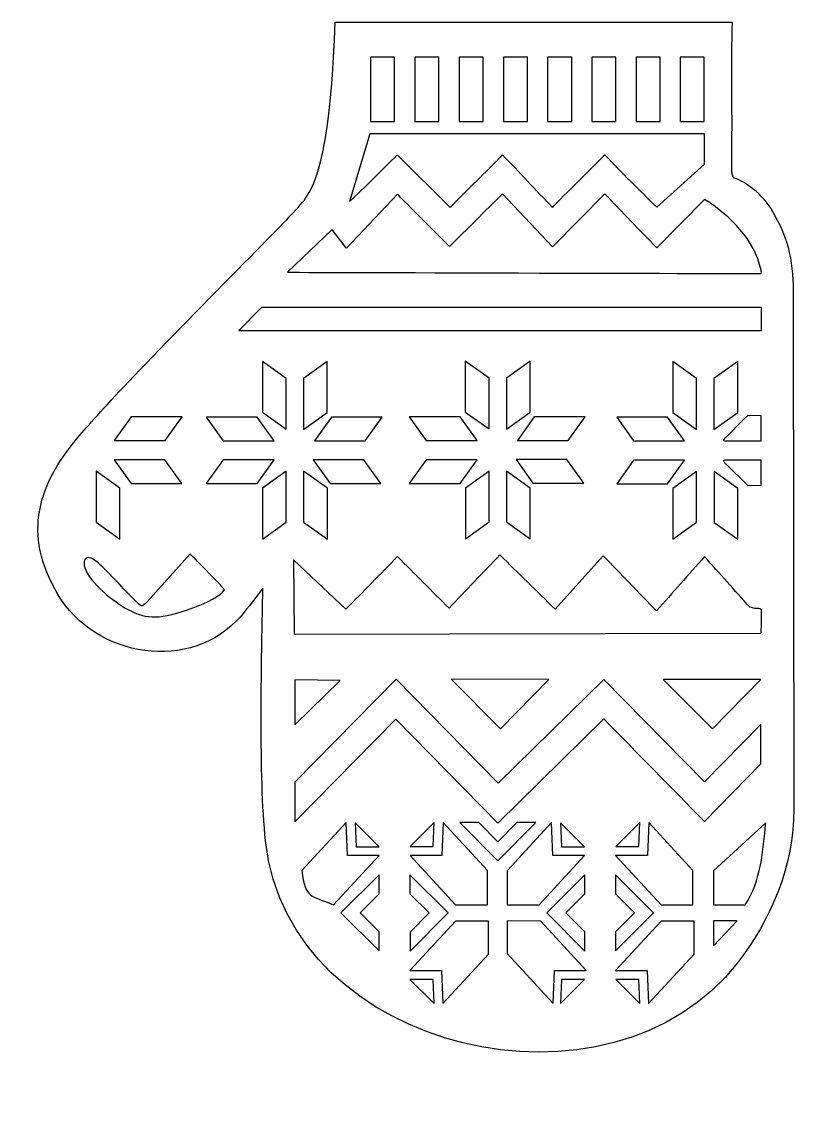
# Model space of a CAD drawing. Header units: centimetres. Extents: x 1 to 127, y -92 to 6.
# Drawn here: x 86.25 to 93.75, y -20.34 to -9.63 of the extents above; entities that cross this region are included whole.
import ezdxf

# ---------------------------------------------------------------- set-up
doc = ezdxf.new("R2010")
doc.units = ezdxf.units.CM
doc.header["$MEASUREMENT"] = 0
doc.layers.add('layer 1', color=7, linetype='Continuous')

msp = doc.modelspace()

# ---------------------------------------------------------------- linework, layer by layer
at = {"layer": 'layer 1', "color": 250}
for points, knots in [([(89.00356, -11.33672), (88.9258, -11.44042), (88.77024, -11.59597), (88.46344, -11.90708), (88.46344, -11.90708), (88.15665, -12.21818), (87.69863, -12.68485), (87.39614, -13.0003), (87.39614, -13.0003), (87.09369, -13.31573), (86.94677, -13.47992), (86.8301, -13.61387), (86.8301, -13.61387), (86.39629, -14.11195), (86.24975, -14.59146), (86.59782, -15.18296), (86.59782, -15.18296), (86.95805, -15.79513), (87.89488, -15.9516), (88.37623, -15.39225), (88.37623, -15.39225), (88.45038, -15.30607), (88.51819, -15.21171), (88.58873, -15.1219), (88.58873, -15.1219), (88.58873, -15.1219), (88.58443, -15.33363), (88.58443, -15.33363), (88.58443, -15.33363), (88.58011, -15.54537), (88.57145, -15.96882), (88.57145, -16.39659), (88.57145, -16.39659), (88.57145, -16.82439), (88.58011, -17.25647), (88.61467, -17.57623), (88.61467, -17.57623), (88.8379, -19.64105), (91.97388, -20.34281), (93.19684, -18.76056), (93.19684, -18.76056), (93.52057, -18.34172), (93.74528, -17.82455), (93.74464, -17.26348), (93.74464, -17.26348), (93.74464, -17.26348), (93.73895, -12.35453), (93.73895, -12.35453), (93.73895, -12.35453), (93.73858, -12.02936), (93.72622, -11.79154), (93.55356, -11.49228), (93.55356, -11.49228), (93.46805, -11.34404), (93.34113, -11.20357), (93.17764, -11.14228), (93.17764, -11.14228), (93.14307, -11.12931), (93.13445, -11.12931), (93.13875, -10.87869), (93.13875, -10.87869), (93.14595, -10.46139), (93.13084, -10.04281), (93.14523, -9.6256), (93.14523, -9.6256), (93.14523, -9.6256), (93.17764, -9.6256), (92.33504, -9.6256), (92.33504, -9.6256), (92.33504, -9.6256), (89.28874, -9.6256), (89.28874, -9.6256), (89.28874, -9.6256), (89.27752, -10.02963), (89.23612, -11.02665), (89.00356, -11.33672)], [0, 0, 0, 0, 0.05, 0.05, 0.05, 0.05, 0.1, 0.1, 0.1, 0.1, 0.15, 0.15, 0.15, 0.15, 0.2, 0.2, 0.2, 0.2, 0.25, 0.25, 0.25, 0.25, 0.3, 0.3, 0.3, 0.3, 0.35, 0.35, 0.35, 0.35, 0.4, 0.4, 0.4, 0.4, 0.45, 0.45, 0.45, 0.45, 0.5, 0.5, 0.5, 0.5, 0.55, 0.55, 0.55, 0.55, 0.6, 0.6, 0.6, 0.6, 0.65, 0.65, 0.65, 0.65, 0.7, 0.7, 0.7, 0.7, 0.75, 0.75, 0.75, 0.75, 0.8, 0.8, 0.8, 0.8, 0.85, 0.85, 0.85, 0.85, 0.9, 0.9, 0.9, 0.9, 1, 1, 1, 1]), ([(89.86577, -10.58953), (89.86577, -10.58953), (89.63244, -10.58953), (89.63244, -10.58953), (89.63244, -10.58953), (89.63244, -10.58953), (89.63244, -9.9673), (89.63244, -9.9673), (89.63244, -9.9673), (89.63244, -9.9673), (89.86577, -9.9673), (89.86577, -9.9673), (89.86577, -9.9673), (89.86577, -9.9673), (89.86577, -10.58953), (89.86577, -10.58953)], [0, 0, 0, 0, 0.2, 0.2, 0.2, 0.2, 0.4, 0.4, 0.4, 0.4, 0.6, 0.6, 0.6, 0.6, 1, 1, 1, 1]), ([(90.29614, -10.58953), (90.29614, -10.58953), (90.0628, -10.58953), (90.0628, -10.58953), (90.0628, -10.58953), (90.0628, -10.58953), (90.0628, -9.9673), (90.0628, -9.9673), (90.0628, -9.9673), (90.0628, -9.9673), (90.29614, -9.9673), (90.29614, -9.9673), (90.29614, -9.9673), (90.29614, -9.9673), (90.29614, -10.58953), (90.29614, -10.58953)], [0, 0, 0, 0, 0.2, 0.2, 0.2, 0.2, 0.4, 0.4, 0.4, 0.4, 0.6, 0.6, 0.6, 0.6, 1, 1, 1, 1]), ([(90.72639, -10.58953), (90.72639, -10.58953), (90.49305, -10.58953), (90.49305, -10.58953), (90.49305, -10.58953), (90.49305, -10.58953), (90.49305, -9.9673), (90.49305, -9.9673), (90.49305, -9.9673), (90.49305, -9.9673), (90.72639, -9.9673), (90.72639, -9.9673), (90.72639, -9.9673), (90.72639, -9.9673), (90.72639, -10.58953), (90.72639, -10.58953)], [0, 0, 0, 0, 0.2, 0.2, 0.2, 0.2, 0.4, 0.4, 0.4, 0.4, 0.6, 0.6, 0.6, 0.6, 1, 1, 1, 1]), ([(91.15706, -10.58953), (91.15706, -10.58953), (90.92372, -10.58953), (90.92372, -10.58953), (90.92372, -10.58953), (90.92372, -10.58953), (90.92372, -9.9673), (90.92372, -9.9673), (90.92372, -9.9673), (90.92372, -9.9673), (91.15706, -9.9673), (91.15706, -9.9673), (91.15706, -9.9673), (91.15706, -9.9673), (91.15706, -10.58953), (91.15706, -10.58953)], [0, 0, 0, 0, 0.2, 0.2, 0.2, 0.2, 0.4, 0.4, 0.4, 0.4, 0.6, 0.6, 0.6, 0.6, 1, 1, 1, 1]), ([(91.58698, -10.58953), (91.58698, -10.58953), (91.35364, -10.58953), (91.35364, -10.58953), (91.35364, -10.58953), (91.35364, -10.58953), (91.35364, -9.9673), (91.35364, -9.9673), (91.35364, -9.9673), (91.35364, -9.9673), (91.58698, -9.9673), (91.58698, -9.9673), (91.58698, -9.9673), (91.58698, -9.9673), (91.58698, -10.58953), (91.58698, -10.58953)], [0, 0, 0, 0, 0.2, 0.2, 0.2, 0.2, 0.4, 0.4, 0.4, 0.4, 0.6, 0.6, 0.6, 0.6, 1, 1, 1, 1]), ([(92.0167, -10.58953), (92.0167, -10.58953), (91.78337, -10.58953), (91.78337, -10.58953), (91.78337, -10.58953), (91.78337, -10.58953), (91.78337, -9.9673), (91.78337, -9.9673), (91.78337, -9.9673), (91.78337, -9.9673), (92.0167, -9.9673), (92.0167, -9.9673), (92.0167, -9.9673), (92.0167, -9.9673), (92.0167, -10.58953), (92.0167, -10.58953)], [0, 0, 0, 0, 0.2, 0.2, 0.2, 0.2, 0.4, 0.4, 0.4, 0.4, 0.6, 0.6, 0.6, 0.6, 1, 1, 1, 1]), ([(92.44643, -10.58953), (92.44643, -10.58953), (92.21309, -10.58953), (92.21309, -10.58953), (92.21309, -10.58953), (92.21309, -10.58953), (92.21309, -9.9673), (92.21309, -9.9673), (92.21309, -9.9673), (92.21309, -9.9673), (92.44643, -9.9673), (92.44643, -9.9673), (92.44643, -9.9673), (92.44643, -9.9673), (92.44643, -10.58953), (92.44643, -10.58953)], [0, 0, 0, 0, 0.2, 0.2, 0.2, 0.2, 0.4, 0.4, 0.4, 0.4, 0.6, 0.6, 0.6, 0.6, 1, 1, 1, 1]), ([(92.87519, -10.58953), (92.87519, -10.58953), (92.64185, -10.58953), (92.64185, -10.58953), (92.64185, -10.58953), (92.64185, -10.58953), (92.64185, -9.9673), (92.64185, -9.9673), (92.64185, -9.9673), (92.64185, -9.9673), (92.87519, -9.9673), (92.87519, -9.9673), (92.87519, -9.9673), (92.87519, -9.9673), (92.87519, -10.58953), (92.87519, -10.58953)], [0, 0, 0, 0, 0.2, 0.2, 0.2, 0.2, 0.4, 0.4, 0.4, 0.4, 0.6, 0.6, 0.6, 0.6, 1, 1, 1, 1]), ([(90.4075, -11.42498), (90.4075, -11.42498), (89.89332, -10.9151), (89.89332, -10.9151), (89.89332, -10.9151), (89.74309, -11.0615), (89.58464, -11.22982), (89.42883, -11.36672), (89.42883, -11.36672), (89.42883, -11.36672), (89.62709, -10.71007), (89.62709, -10.71007), (89.62709, -10.71007), (89.62709, -10.71007), (92.87648, -10.71007), (92.87648, -10.71007), (92.87648, -10.71007), (92.87648, -10.71007), (92.87648, -11.0039), (92.87648, -11.0039), (92.87648, -11.0039), (92.87648, -11.0039), (92.41356, -11.4233), (92.41356, -11.4233), (92.41356, -11.4233), (92.24387, -11.25609), (92.07273, -11.08799), (91.90904, -10.9151), (91.90904, -10.9151), (91.8651, -10.95889), (91.39801, -11.4217), (91.40134, -11.42498), (91.40134, -11.42498), (91.23546, -11.25766), (91.07952, -11.08178), (90.91437, -10.91523), (90.91437, -10.91523), (90.75056, -11.0893), (90.57296, -11.24918), (90.4075, -11.42498)], [0, 0, 0, 0, 0.09090909, 0.09090909, 0.09090909, 0.09090909, 0.18181818, 0.18181818, 0.18181818, 0.18181818, 0.27272727, 0.27272727, 0.27272727, 0.27272727, 0.36363636, 0.36363636, 0.36363636, 0.36363636, 0.45454545, 0.45454545, 0.45454545, 0.45454545, 0.54545455, 0.54545455, 0.54545455, 0.54545455, 0.63636364, 0.63636364, 0.63636364, 0.63636364, 0.72727273, 0.72727273, 0.72727273, 0.72727273, 0.81818182, 0.81818182, 0.81818182, 0.81818182, 1, 1, 1, 1]), ([(88.82775, -12.05482), (88.82775, -12.05482), (89.26048, -11.63953), (89.26048, -11.63953), (89.26048, -11.63953), (89.30658, -11.70002), (89.35268, -11.7605), (89.39875, -11.82101), (89.39875, -11.82101), (89.39875, -11.82101), (89.89421, -11.29681), (89.89421, -11.29681), (89.89421, -11.29681), (89.93775, -11.34055), (90.39905, -11.80591), (90.40122, -11.80373), (90.40122, -11.80373), (90.57262, -11.63377), (90.74402, -11.46382), (90.91541, -11.29385), (90.91541, -11.29385), (90.91541, -11.29385), (91.39938, -11.80805), (91.39938, -11.80805), (91.39938, -11.80805), (91.39938, -11.80805), (91.90925, -11.29385), (91.90925, -11.29385), (91.90925, -11.29385), (92.07712, -11.46902), (92.2436, -11.64619), (92.4151, -11.81774), (92.4151, -11.81774), (92.4151, -11.81774), (92.87799, -11.34745), (92.87799, -11.34745), (92.87799, -11.34745), (93.12603, -11.50816), (93.36248, -11.73244), (93.42642, -12.03493), (93.42642, -12.03493), (93.42955, -12.04979), (93.43003, -12.0607), (93.42718, -12.0664), (93.42718, -12.0664), (93.42597, -12.0688), (89.22507, -12.0559), (88.82775, -12.05482)], [0, 0, 0, 0, 0.07692308, 0.07692308, 0.07692308, 0.07692308, 0.15384615, 0.15384615, 0.15384615, 0.15384615, 0.23076923, 0.23076923, 0.23076923, 0.23076923, 0.30769231, 0.30769231, 0.30769231, 0.30769231, 0.38461538, 0.38461538, 0.38461538, 0.38461538, 0.46153846, 0.46153846, 0.46153846, 0.46153846, 0.53846154, 0.53846154, 0.53846154, 0.53846154, 0.61538462, 0.61538462, 0.61538462, 0.61538462, 0.69230769, 0.69230769, 0.69230769, 0.69230769, 0.76923077, 0.76923077, 0.76923077, 0.76923077, 0.84615385, 0.84615385, 0.84615385, 0.84615385, 1, 1, 1, 1]), ([(93.42885, -12.6205), (93.42885, -12.6205), (88.35607, -12.6205), (88.35607, -12.6205), (88.35607, -12.6205), (88.35607, -12.6205), (88.57422, -12.39796), (88.57422, -12.39796), (88.57422, -12.39796), (88.57422, -12.39796), (93.42885, -12.39796), (93.42885, -12.39796), (93.42885, -12.39796), (93.42885, -12.39796), (93.42885, -12.6205), (93.42885, -12.6205)], [0, 0, 0, 0, 0.2, 0.2, 0.2, 0.2, 0.4, 0.4, 0.4, 0.4, 0.6, 0.6, 0.6, 0.6, 1, 1, 1, 1]), ([(88.81384, -13.57867), (88.81384, -13.57867), (88.58376, -13.414), (88.58376, -13.414), (88.58376, -13.414), (88.58376, -13.414), (88.58376, -12.92003), (88.58376, -12.92003), (88.58376, -12.92003), (88.58376, -12.92003), (88.81384, -13.08469), (88.81384, -13.08469), (88.81384, -13.08469), (88.81384, -13.08469), (88.81384, -13.57867), (88.81384, -13.57867)], [0, 0, 0, 0, 0.2, 0.2, 0.2, 0.2, 0.4, 0.4, 0.4, 0.4, 0.6, 0.6, 0.6, 0.6, 1, 1, 1, 1]), ([(88.98363, -13.57982), (88.98363, -13.57982), (88.98363, -13.08584), (88.98363, -13.08584), (88.98363, -13.08584), (88.98363, -13.08584), (89.21373, -12.92118), (89.21373, -12.92118), (89.21373, -12.92118), (89.21373, -12.92118), (89.21373, -13.41515), (89.21373, -13.41515), (89.21373, -13.41515), (89.21373, -13.41515), (88.98363, -13.57982), (88.98363, -13.57982)], [0, 0, 0, 0, 0.2, 0.2, 0.2, 0.2, 0.4, 0.4, 0.4, 0.4, 0.6, 0.6, 0.6, 0.6, 1, 1, 1, 1]), ([(90.55414, -13.4117), (90.55414, -13.4117), (90.55414, -12.91771), (90.55414, -12.91771), (90.55414, -12.91771), (90.55414, -12.91771), (90.78423, -13.08238), (90.78423, -13.08238), (90.78423, -13.08238), (90.78423, -13.08238), (90.78423, -13.57637), (90.78423, -13.57637), (90.78423, -13.57637), (90.78423, -13.57637), (90.55414, -13.4117), (90.55414, -13.4117)], [0, 0, 0, 0, 0.2, 0.2, 0.2, 0.2, 0.4, 0.4, 0.4, 0.4, 0.6, 0.6, 0.6, 0.6, 1, 1, 1, 1]), ([(90.954, -13.57751), (90.954, -13.57751), (90.954, -13.08352), (90.954, -13.08352), (90.954, -13.08352), (90.954, -13.08352), (91.1841, -12.91887), (91.1841, -12.91887), (91.1841, -12.91887), (91.1841, -12.91887), (91.1841, -13.41285), (91.1841, -13.41285), (91.1841, -13.41285), (91.1841, -13.41285), (90.954, -13.57751), (90.954, -13.57751)], [0, 0, 0, 0, 0.2, 0.2, 0.2, 0.2, 0.4, 0.4, 0.4, 0.4, 0.6, 0.6, 0.6, 0.6, 1, 1, 1, 1]), ([(92.56896, -13.41546), (92.56896, -13.41546), (92.56896, -12.92147), (92.56896, -12.92147), (92.56896, -12.92147), (92.56896, -12.92147), (92.79906, -13.08614), (92.79906, -13.08614), (92.79906, -13.08614), (92.79906, -13.08614), (92.79906, -13.58013), (92.79906, -13.58013), (92.79906, -13.58013), (92.79906, -13.58013), (92.56896, -13.41546), (92.56896, -13.41546)], [0, 0, 0, 0, 0.2, 0.2, 0.2, 0.2, 0.4, 0.4, 0.4, 0.4, 0.6, 0.6, 0.6, 0.6, 1, 1, 1, 1]), ([(92.96885, -13.58128), (92.96885, -13.58128), (92.96885, -13.08728), (92.96885, -13.08728), (92.96885, -13.08728), (92.96885, -13.08728), (93.19893, -12.92264), (93.19893, -12.92264), (93.19893, -12.92264), (93.19893, -12.92264), (93.19893, -13.41661), (93.19893, -13.41661), (93.19893, -13.41661), (93.19893, -13.41661), (92.96885, -13.58128), (92.96885, -13.58128)], [0, 0, 0, 0, 0.2, 0.2, 0.2, 0.2, 0.4, 0.4, 0.4, 0.4, 0.6, 0.6, 0.6, 0.6, 1, 1, 1, 1]), ([(87.63858, -13.68959), (87.63858, -13.68959), (87.14458, -13.68959), (87.14458, -13.68959), (87.14458, -13.68959), (87.14458, -13.68959), (87.30925, -13.4595), (87.30925, -13.4595), (87.30925, -13.4595), (87.30925, -13.4595), (87.80324, -13.4595), (87.80324, -13.4595), (87.80324, -13.4595), (87.80324, -13.4595), (87.63858, -13.68959), (87.63858, -13.68959)], [0, 0, 0, 0, 0.2, 0.2, 0.2, 0.2, 0.4, 0.4, 0.4, 0.4, 0.6, 0.6, 0.6, 0.6, 1, 1, 1, 1]), ([(88.6977, -13.69038), (88.6977, -13.69038), (88.20371, -13.69038), (88.20371, -13.69038), (88.20371, -13.69038), (88.20371, -13.69038), (88.03904, -13.4603), (88.03904, -13.4603), (88.03904, -13.4603), (88.03904, -13.4603), (88.53303, -13.4603), (88.53303, -13.4603), (88.53303, -13.4603), (88.53303, -13.4603), (88.6977, -13.69038), (88.6977, -13.69038)], [0, 0, 0, 0, 0.2, 0.2, 0.2, 0.2, 0.4, 0.4, 0.4, 0.4, 0.6, 0.6, 0.6, 0.6, 1, 1, 1, 1]), ([(89.58304, -13.6911), (89.58304, -13.6911), (89.08903, -13.6911), (89.08903, -13.6911), (89.08903, -13.6911), (89.08903, -13.6911), (89.2537, -13.46101), (89.2537, -13.46101), (89.2537, -13.46101), (89.2537, -13.46101), (89.74771, -13.46101), (89.74771, -13.46101), (89.74771, -13.46101), (89.74771, -13.46101), (89.58304, -13.6911), (89.58304, -13.6911)], [0, 0, 0, 0, 0.2, 0.2, 0.2, 0.2, 0.4, 0.4, 0.4, 0.4, 0.6, 0.6, 0.6, 0.6, 1, 1, 1, 1]), ([(90.17406, -13.68807), (90.17406, -13.68807), (90.00941, -13.45798), (90.00941, -13.45798), (90.00941, -13.45798), (90.00941, -13.45798), (90.50341, -13.45798), (90.50341, -13.45798), (90.50341, -13.45798), (90.50341, -13.45798), (90.66807, -13.68807), (90.66807, -13.68807), (90.66807, -13.68807), (90.66807, -13.68807), (90.17406, -13.68807), (90.17406, -13.68807)], [0, 0, 0, 0, 0.2, 0.2, 0.2, 0.2, 0.4, 0.4, 0.4, 0.4, 0.6, 0.6, 0.6, 0.6, 1, 1, 1, 1]), ([(91.5534, -13.68878), (91.5534, -13.68878), (91.05942, -13.68878), (91.05942, -13.68878), (91.05942, -13.68878), (91.05942, -13.68878), (91.22409, -13.4587), (91.22409, -13.4587), (91.22409, -13.4587), (91.22409, -13.4587), (91.71808, -13.4587), (91.71808, -13.4587), (91.71808, -13.4587), (91.71808, -13.4587), (91.5534, -13.68878), (91.5534, -13.68878)], [0, 0, 0, 0, 0.2, 0.2, 0.2, 0.2, 0.4, 0.4, 0.4, 0.4, 0.6, 0.6, 0.6, 0.6, 1, 1, 1, 1]), ([(92.18892, -13.69183), (92.18892, -13.69183), (92.02425, -13.46174), (92.02425, -13.46174), (92.02425, -13.46174), (92.02425, -13.46174), (92.51824, -13.46174), (92.51824, -13.46174), (92.51824, -13.46174), (92.51824, -13.46174), (92.6829, -13.69183), (92.6829, -13.69183), (92.6829, -13.69183), (92.6829, -13.69183), (92.18892, -13.69183), (92.18892, -13.69183)], [0, 0, 0, 0, 0.2, 0.2, 0.2, 0.2, 0.4, 0.4, 0.4, 0.4, 0.6, 0.6, 0.6, 0.6, 1, 1, 1, 1]), ([(93.08927, -13.65097), (93.08927, -13.65097), (93.25346, -13.48892), (93.25346, -13.48892), (93.25346, -13.48892), (93.25346, -13.48892), (93.29451, -13.4484), (93.29451, -13.4484), (93.29451, -13.4484), (93.29451, -13.4484), (93.4274, -13.44619), (93.4274, -13.44619), (93.4274, -13.44619), (93.4274, -13.44619), (93.4274, -13.69148), (93.4274, -13.69148), (93.4274, -13.69148), (93.4274, -13.69148), (93.11142, -13.69148), (93.11142, -13.69148), (93.11142, -13.69148), (93.04821, -13.69148), (93.04821, -13.69148), (93.08927, -13.65097)], [0, 0, 0, 0, 0.14285714, 0.14285714, 0.14285714, 0.14285714, 0.28571429, 0.28571429, 0.28571429, 0.28571429, 0.42857143, 0.42857143, 0.42857143, 0.42857143, 0.57142857, 0.57142857, 0.57142857, 0.57142857, 0.71428571, 0.71428571, 0.71428571, 0.71428571, 1, 1, 1, 1]), ([(87.80212, -14.10695), (87.80212, -14.10695), (87.30813, -14.10695), (87.30813, -14.10695), (87.30813, -14.10695), (87.30813, -14.10695), (87.14347, -13.87684), (87.14347, -13.87684), (87.14347, -13.87684), (87.14347, -13.87684), (87.63746, -13.87684), (87.63746, -13.87684), (87.63746, -13.87684), (87.63746, -13.87684), (87.80212, -14.10695), (87.80212, -14.10695)], [0, 0, 0, 0, 0.2, 0.2, 0.2, 0.2, 0.4, 0.4, 0.4, 0.4, 0.6, 0.6, 0.6, 0.6, 1, 1, 1, 1]), ([(88.53303, -14.10705), (88.53303, -14.10705), (88.03904, -14.10705), (88.03904, -14.10705), (88.03904, -14.10705), (88.03904, -14.10705), (88.20371, -13.87695), (88.20371, -13.87695), (88.20371, -13.87695), (88.20371, -13.87695), (88.6977, -13.87695), (88.6977, -13.87695), (88.6977, -13.87695), (88.6977, -13.87695), (88.53303, -14.10705), (88.53303, -14.10705)], [0, 0, 0, 0, 0.2, 0.2, 0.2, 0.2, 0.4, 0.4, 0.4, 0.4, 0.6, 0.6, 0.6, 0.6, 1, 1, 1, 1]), ([(89.73473, -14.10592), (89.73473, -14.10592), (89.24074, -14.10592), (89.24074, -14.10592), (89.24074, -14.10592), (89.24074, -14.10592), (89.07609, -13.87583), (89.07609, -13.87583), (89.07609, -13.87583), (89.07609, -13.87583), (89.57007, -13.87583), (89.57007, -13.87583), (89.57007, -13.87583), (89.57007, -13.87583), (89.73473, -14.10592), (89.73473, -14.10592)], [0, 0, 0, 0, 0.2, 0.2, 0.2, 0.2, 0.4, 0.4, 0.4, 0.4, 0.6, 0.6, 0.6, 0.6, 1, 1, 1, 1]), ([(90.00941, -14.10471), (90.00941, -14.10471), (90.17406, -13.87463), (90.17406, -13.87463), (90.17406, -13.87463), (90.17406, -13.87463), (90.66807, -13.87463), (90.66807, -13.87463), (90.66807, -13.87463), (90.66807, -13.87463), (90.50341, -14.10471), (90.50341, -14.10471), (90.50341, -14.10471), (90.50341, -14.10471), (90.00941, -14.10471), (90.00941, -14.10471)], [0, 0, 0, 0, 0.2, 0.2, 0.2, 0.2, 0.4, 0.4, 0.4, 0.4, 0.6, 0.6, 0.6, 0.6, 1, 1, 1, 1]), ([(91.21111, -14.10359), (91.21111, -14.10359), (91.04645, -13.8735), (91.04645, -13.8735), (91.04645, -13.8735), (91.04645, -13.8735), (91.54044, -13.8735), (91.54044, -13.8735), (91.54044, -13.8735), (91.54044, -13.8735), (91.7051, -14.10359), (91.7051, -14.10359), (91.7051, -14.10359), (91.7051, -14.10359), (91.21111, -14.10359), (91.21111, -14.10359)], [0, 0, 0, 0, 0.2, 0.2, 0.2, 0.2, 0.4, 0.4, 0.4, 0.4, 0.6, 0.6, 0.6, 0.6, 1, 1, 1, 1]), ([(92.02425, -14.10849), (92.02425, -14.10849), (92.18892, -13.8784), (92.18892, -13.8784), (92.18892, -13.8784), (92.18892, -13.8784), (92.6829, -13.8784), (92.6829, -13.8784), (92.6829, -13.8784), (92.6829, -13.8784), (92.51824, -14.10849), (92.51824, -14.10849), (92.51824, -14.10849), (92.51824, -14.10849), (92.02425, -14.10849), (92.02425, -14.10849)], [0, 0, 0, 0, 0.2, 0.2, 0.2, 0.2, 0.4, 0.4, 0.4, 0.4, 0.6, 0.6, 0.6, 0.6, 1, 1, 1, 1]), ([(93.08924, -13.91993), (93.04819, -13.87942), (93.04819, -13.87942), (93.11139, -13.87942), (93.11139, -13.87942), (93.11139, -13.87942), (93.42737, -13.87942), (93.42737, -13.87942), (93.42737, -13.87942), (93.42737, -13.87942), (93.42737, -14.12469), (93.42737, -14.12469), (93.42737, -14.12469), (93.42737, -14.12469), (93.29449, -14.12248), (93.29449, -14.12248), (93.29449, -14.12248), (93.29449, -14.12248), (93.08924, -13.91993), (93.08924, -13.91993)], [0, 0, 0, 0, 0.16666667, 0.16666667, 0.16666667, 0.16666667, 0.33333333, 0.33333333, 0.33333333, 0.33333333, 0.5, 0.5, 0.5, 0.5, 0.66666667, 0.66666667, 0.66666667, 0.66666667, 1, 1, 1, 1]), ([(87.20008, -14.15094), (87.20008, -14.15094), (87.20008, -14.64494), (87.20008, -14.64494), (87.20008, -14.64494), (87.20008, -14.64494), (86.96998, -14.48028), (86.96998, -14.48028), (86.96998, -14.48028), (86.96998, -14.48028), (86.96998, -13.98628), (86.96998, -13.98628), (86.96998, -13.98628), (86.96998, -13.98628), (87.20008, -14.15094), (87.20008, -14.15094)], [0, 0, 0, 0, 0.2, 0.2, 0.2, 0.2, 0.4, 0.4, 0.4, 0.4, 0.6, 0.6, 0.6, 0.6, 1, 1, 1, 1]), ([(88.58394, -14.6456), (88.58394, -14.6456), (88.58394, -14.15161), (88.58394, -14.15161), (88.58394, -14.15161), (88.58394, -14.15161), (88.81402, -13.98694), (88.81402, -13.98694), (88.81402, -13.98694), (88.81402, -13.98694), (88.81402, -14.48094), (88.81402, -14.48094), (88.81402, -14.48094), (88.81402, -14.48094), (88.58394, -14.6456), (88.58394, -14.6456)], [0, 0, 0, 0, 0.2, 0.2, 0.2, 0.2, 0.4, 0.4, 0.4, 0.4, 0.6, 0.6, 0.6, 0.6, 1, 1, 1, 1]), ([(88.98416, -14.4812), (88.98416, -14.4812), (88.98416, -13.98719), (88.98416, -13.98719), (88.98416, -13.98719), (88.98416, -13.98719), (89.21425, -14.15186), (89.21425, -14.15186), (89.21425, -14.15186), (89.21425, -14.15186), (89.21425, -14.64587), (89.21425, -14.64587), (89.21425, -14.64587), (89.21425, -14.64587), (88.98416, -14.4812), (88.98416, -14.4812)], [0, 0, 0, 0, 0.2, 0.2, 0.2, 0.2, 0.4, 0.4, 0.4, 0.4, 0.6, 0.6, 0.6, 0.6, 1, 1, 1, 1]), ([(90.5543, -14.64329), (90.5543, -14.64329), (90.5543, -14.14929), (90.5543, -14.14929), (90.5543, -14.14929), (90.5543, -14.14929), (90.78439, -13.98464), (90.78439, -13.98464), (90.78439, -13.98464), (90.78439, -13.98464), (90.78439, -14.47862), (90.78439, -14.47862), (90.78439, -14.47862), (90.78439, -14.47862), (90.5543, -14.64329), (90.5543, -14.64329)], [0, 0, 0, 0, 0.2, 0.2, 0.2, 0.2, 0.4, 0.4, 0.4, 0.4, 0.6, 0.6, 0.6, 0.6, 1, 1, 1, 1]), ([(90.95452, -14.47886), (90.95452, -14.47886), (90.95452, -13.98488), (90.95452, -13.98488), (90.95452, -13.98488), (90.95452, -13.98488), (91.18461, -14.14955), (91.18461, -14.14955), (91.18461, -14.14955), (91.18461, -14.14955), (91.18461, -14.64355), (91.18461, -14.64355), (91.18461, -14.64355), (91.18461, -14.64355), (90.95452, -14.47886), (90.95452, -14.47886)], [0, 0, 0, 0, 0.2, 0.2, 0.2, 0.2, 0.4, 0.4, 0.4, 0.4, 0.6, 0.6, 0.6, 0.6, 1, 1, 1, 1]), ([(92.56914, -14.64705), (92.56914, -14.64705), (92.56914, -14.15305), (92.56914, -14.15305), (92.56914, -14.15305), (92.56914, -14.15305), (92.79922, -13.98838), (92.79922, -13.98838), (92.79922, -13.98838), (92.79922, -13.98838), (92.79922, -14.48238), (92.79922, -14.48238), (92.79922, -14.48238), (92.79922, -14.48238), (92.56914, -14.64705), (92.56914, -14.64705)], [0, 0, 0, 0, 0.2, 0.2, 0.2, 0.2, 0.4, 0.4, 0.4, 0.4, 0.6, 0.6, 0.6, 0.6, 1, 1, 1, 1]), ([(92.96935, -14.48264), (92.96935, -14.48264), (92.96935, -13.98863), (92.96935, -13.98863), (92.96935, -13.98863), (92.96935, -13.98863), (93.19944, -14.1533), (93.19944, -14.1533), (93.19944, -14.1533), (93.19944, -14.1533), (93.19944, -14.64731), (93.19944, -14.64731), (93.19944, -14.64731), (93.19944, -14.64731), (92.96935, -14.48264), (92.96935, -14.48264)], [0, 0, 0, 0, 0.2, 0.2, 0.2, 0.2, 0.4, 0.4, 0.4, 0.4, 0.6, 0.6, 0.6, 0.6, 1, 1, 1, 1]), ([(87.01499, -14.90042), (87.13461, -15.01606), (87.24707, -15.14497), (87.3693, -15.26339), (87.3693, -15.26339), (87.41539, -15.30804), (87.41539, -15.30804), (87.49316, -15.22163), (87.49316, -15.22163), (87.49316, -15.22163), (87.88205, -14.78954), (87.88205, -14.78954), (87.88205, -14.78954), (87.92507, -14.83365), (88.222, -15.13082), (88.21621, -15.13954), (88.21621, -15.13954), (88.13739, -15.25766), (87.69643, -15.39957), (87.54934, -15.40167), (87.54934, -15.40167), (87.44708, -15.40311), (87.36643, -15.37718), (87.27856, -15.32966), (87.27856, -15.32966), (87.14089, -15.25518), (86.91098, -15.07454), (86.85943, -14.92349), (86.85943, -14.92349), (86.83925, -14.86443), (86.85943, -14.82697), (86.89255, -14.82553), (86.89255, -14.82553), (86.92568, -14.8241), (86.97177, -14.85865), (87.01499, -14.90042)], [0, 0, 0, 0, 0.1, 0.1, 0.1, 0.1, 0.2, 0.2, 0.2, 0.2, 0.3, 0.3, 0.3, 0.3, 0.4, 0.4, 0.4, 0.4, 0.5, 0.5, 0.5, 0.5, 0.6, 0.6, 0.6, 0.6, 0.7, 0.7, 0.7, 0.7, 0.8, 0.8, 0.8, 0.8, 1, 1, 1, 1]), ([(88.89317, -15.56731), (88.89317, -15.56731), (88.88466, -14.84825), (88.88466, -14.84825), (88.88466, -14.84825), (88.88466, -14.84825), (89.39441, -15.32532), (89.39441, -15.32532), (89.39441, -15.32532), (89.56147, -15.15538), (89.72856, -14.98541), (89.89564, -14.81545), (89.89564, -14.81545), (90.06272, -14.98253), (90.22979, -15.1496), (90.39687, -15.31669), (90.39687, -15.31669), (90.56107, -15.14384), (90.72527, -14.97101), (90.88945, -14.79817), (90.88945, -14.79817), (91.06808, -14.97388), (91.24667, -15.1496), (91.42527, -15.32532), (91.42527, -15.32532), (91.58082, -15.1525), (91.73638, -14.97966), (91.89193, -14.80682), (91.89193, -14.80682), (92.06477, -14.98541), (92.23761, -15.16402), (92.41045, -15.3426), (92.41045, -15.3426), (92.56601, -15.1669), (92.72156, -14.99116), (92.87712, -14.81545), (92.87712, -14.81545), (93.02403, -14.98253), (93.17007, -15.1399), (93.31698, -15.30697), (93.31698, -15.30697), (93.38935, -15.33218), (93.43197, -15.30475), (93.43021, -15.3426), (93.43021, -15.3426), (93.43021, -15.36217), (93.43246, -15.55866), (93.423, -15.55866), (93.423, -15.55866), (93.423, -15.55866), (88.89317, -15.56731), (88.89317, -15.56731)], [0, 0, 0, 0, 0.07142857, 0.07142857, 0.07142857, 0.07142857, 0.14285714, 0.14285714, 0.14285714, 0.14285714, 0.21428571, 0.21428571, 0.21428571, 0.21428571, 0.28571429, 0.28571429, 0.28571429, 0.28571429, 0.35714286, 0.35714286, 0.35714286, 0.35714286, 0.42857143, 0.42857143, 0.42857143, 0.42857143, 0.5, 0.5, 0.5, 0.5, 0.57142857, 0.57142857, 0.57142857, 0.57142857, 0.64285714, 0.64285714, 0.64285714, 0.64285714, 0.71428571, 0.71428571, 0.71428571, 0.71428571, 0.78571429, 0.78571429, 0.78571429, 0.78571429, 0.85714286, 0.85714286, 0.85714286, 0.85714286, 1, 1, 1, 1]), ([(88.89749, -16.01237), (88.89749, -16.01237), (89.33822, -16.01669), (89.33822, -16.01669), (89.33822, -16.01669), (89.33822, -16.01669), (88.89749, -16.4488), (88.89749, -16.4488), (88.89749, -16.4488), (88.89749, -16.4488), (88.89749, -16.01237), (88.89749, -16.01237)], [0, 0, 0, 0, 0.25, 0.25, 0.25, 0.25, 0.5, 0.5, 0.5, 0.5, 1, 1, 1, 1]), ([(89.88172, -16.00631), (89.88172, -16.00631), (90.87222, -17.01639), (90.87222, -17.01639), (90.87222, -17.01639), (90.87222, -17.01639), (91.90078, -16.00822), (91.90078, -16.00822), (91.90078, -16.00822), (91.90078, -16.00822), (92.87552, -17.00224), (92.87552, -17.00224), (92.87552, -17.00224), (92.87552, -17.00224), (93.42351, -16.4444), (93.42351, -16.4444), (93.42351, -16.4444), (93.42351, -16.4444), (93.42372, -16.82877), (93.42372, -16.82877), (93.42372, -16.82877), (93.42372, -16.82877), (92.87744, -17.38879), (92.87744, -17.38879), (92.87744, -17.38879), (92.55136, -17.05627), (92.22529, -16.72375), (91.89923, -16.39124), (91.89923, -16.39124), (91.89923, -16.39124), (90.87035, -17.40283), (90.87035, -17.40283), (90.87035, -17.40283), (90.87035, -17.40283), (89.8799, -16.39312), (89.8799, -16.39312), (89.8799, -16.39312), (89.8799, -16.39312), (88.89819, -17.38936), (88.89819, -17.38936), (88.89819, -17.38936), (88.89819, -17.38936), (88.89794, -17.00511), (88.89794, -17.00511), (88.89794, -17.00511), (88.89794, -17.00511), (89.88172, -16.00631), (89.88172, -16.00631)], [0, 0, 0, 0, 0.07692308, 0.07692308, 0.07692308, 0.07692308, 0.15384615, 0.15384615, 0.15384615, 0.15384615, 0.23076923, 0.23076923, 0.23076923, 0.23076923, 0.30769231, 0.30769231, 0.30769231, 0.30769231, 0.38461538, 0.38461538, 0.38461538, 0.38461538, 0.46153846, 0.46153846, 0.46153846, 0.46153846, 0.53846154, 0.53846154, 0.53846154, 0.53846154, 0.61538462, 0.61538462, 0.61538462, 0.61538462, 0.69230769, 0.69230769, 0.69230769, 0.69230769, 0.76923077, 0.76923077, 0.76923077, 0.76923077, 0.84615385, 0.84615385, 0.84615385, 0.84615385, 1, 1, 1, 1]), ([(90.89537, -16.48637), (90.89537, -16.48637), (90.41669, -16.00679), (90.41669, -16.00679), (90.41669, -16.00679), (90.41669, -16.00679), (91.36554, -16.0078), (91.36554, -16.0078), (91.36554, -16.0078), (91.36554, -16.0078), (90.89537, -16.48637), (90.89537, -16.48637)], [0, 0, 0, 0, 0.25, 0.25, 0.25, 0.25, 0.5, 0.5, 0.5, 0.5, 1, 1, 1, 1]), ([(92.95311, -16.48855), (92.95311, -16.48855), (92.47445, -16.00898), (92.47445, -16.00898), (92.47445, -16.00898), (92.47445, -16.00898), (93.4233, -16.00998), (93.4233, -16.00998), (93.4233, -16.00998), (93.4233, -16.00998), (92.95311, -16.48855), (92.95311, -16.48855)], [0, 0, 0, 0, 0.25, 0.25, 0.25, 0.25, 0.5, 0.5, 0.5, 0.5, 1, 1, 1, 1]), ([(88.96525, -17.86328), (88.96525, -17.86328), (89.39699, -17.39588), (89.39699, -17.39588), (89.39699, -17.39588), (89.39699, -17.39588), (89.40985, -17.71568), (89.40985, -17.71568), (89.40985, -17.71568), (89.40985, -17.71568), (89.71783, -17.71596), (89.71783, -17.71596), (89.71783, -17.71596), (89.71783, -17.71596), (89.27511, -18.19526), (89.27511, -18.19526), (89.27511, -18.19526), (89.04568, -18.09999), (89.00516, -18.14476), (88.96525, -17.86328)], [0, 0, 0, 0, 0.16666667, 0.16666667, 0.16666667, 0.16666667, 0.33333333, 0.33333333, 0.33333333, 0.33333333, 0.5, 0.5, 0.5, 0.5, 0.66666667, 0.66666667, 0.66666667, 0.66666667, 1, 1, 1, 1]), ([(89.4835, -17.39959), (89.4835, -17.39959), (89.71696, -17.63218), (89.71696, -17.63218), (89.71696, -17.63218), (89.71696, -17.63218), (89.49281, -17.63211), (89.49281, -17.63211), (89.49281, -17.63211), (89.49281, -17.63211), (89.4835, -17.39959), (89.4835, -17.39959)], [0, 0, 0, 0, 0.25, 0.25, 0.25, 0.25, 0.5, 0.5, 0.5, 0.5, 1, 1, 1, 1]), ([(90.01704, -17.63023), (90.01704, -17.63023), (90.2505, -17.39764), (90.2505, -17.39764), (90.2505, -17.39764), (90.2505, -17.39764), (90.24117, -17.63017), (90.24117, -17.63017), (90.24117, -17.63017), (90.24117, -17.63017), (90.01704, -17.63023), (90.01704, -17.63023)], [0, 0, 0, 0, 0.25, 0.25, 0.25, 0.25, 0.5, 0.5, 0.5, 0.5, 1, 1, 1, 1]), ([(90.32524, -17.71807), (90.32524, -17.71807), (90.33808, -17.39826), (90.33808, -17.39826), (90.33808, -17.39826), (90.33808, -17.39826), (90.7681, -17.86379), (90.7681, -17.86379), (90.7681, -17.86379), (90.7681, -17.86379), (90.76799, -18.19736), (90.76799, -18.19736), (90.76799, -18.19736), (90.76799, -18.19736), (90.45999, -18.19765), (90.45999, -18.19765), (90.45999, -18.19765), (90.45999, -18.19765), (90.01724, -17.71834), (90.01724, -17.71834), (90.01724, -17.71834), (90.01724, -17.71834), (90.32524, -17.71807), (90.32524, -17.71807)], [0, 0, 0, 0, 0.14285714, 0.14285714, 0.14285714, 0.14285714, 0.28571429, 0.28571429, 0.28571429, 0.28571429, 0.42857143, 0.42857143, 0.42857143, 0.42857143, 0.57142857, 0.57142857, 0.57142857, 0.57142857, 0.71428571, 0.71428571, 0.71428571, 0.71428571, 1, 1, 1, 1]), ([(90.87067, -17.58317), (90.87067, -17.58317), (91.0555, -17.39819), (91.0555, -17.39819), (91.0555, -17.39819), (91.0555, -17.39819), (91.24017, -17.39811), (91.24017, -17.39811), (91.24017, -17.39811), (91.24017, -17.39811), (90.87067, -17.76794), (90.87067, -17.76794), (90.87067, -17.76794), (90.87067, -17.76794), (90.50084, -17.39842), (90.50084, -17.39842), (90.50084, -17.39842), (90.50084, -17.39842), (90.68567, -17.39834), (90.68567, -17.39834), (90.68567, -17.39834), (90.68567, -17.39834), (90.87067, -17.58317), (90.87067, -17.58317)], [0, 0, 0, 0, 0.14285714, 0.14285714, 0.14285714, 0.14285714, 0.28571429, 0.28571429, 0.28571429, 0.28571429, 0.42857143, 0.42857143, 0.42857143, 0.42857143, 0.57142857, 0.57142857, 0.57142857, 0.57142857, 0.71428571, 0.71428571, 0.71428571, 0.71428571, 1, 1, 1, 1]), ([(90.95996, -17.86536), (90.95996, -17.86536), (91.39172, -17.39798), (91.39172, -17.39798), (91.39172, -17.39798), (91.39172, -17.39798), (91.40455, -17.71778), (91.40455, -17.71778), (91.40455, -17.71778), (91.40455, -17.71778), (91.71256, -17.71805), (91.71256, -17.71805), (91.71256, -17.71805), (91.71256, -17.71805), (91.2698, -18.19735), (91.2698, -18.19735), (91.2698, -18.19735), (91.2698, -18.19735), (90.9618, -18.19709), (90.9618, -18.19709), (90.9618, -18.19709), (90.9618, -18.19709), (90.95996, -17.86536), (90.95996, -17.86536)], [0, 0, 0, 0, 0.14285714, 0.14285714, 0.14285714, 0.14285714, 0.28571429, 0.28571429, 0.28571429, 0.28571429, 0.42857143, 0.42857143, 0.42857143, 0.42857143, 0.57142857, 0.57142857, 0.57142857, 0.57142857, 0.71428571, 0.71428571, 0.71428571, 0.71428571, 1, 1, 1, 1]), ([(91.48716, -17.632), (91.48716, -17.632), (91.47784, -17.39949), (91.47784, -17.39949), (91.47784, -17.39949), (91.47784, -17.39949), (91.71131, -17.63208), (91.71131, -17.63208), (91.71131, -17.63208), (91.71131, -17.63208), (91.48716, -17.632), (91.48716, -17.632)], [0, 0, 0, 0, 0.25, 0.25, 0.25, 0.25, 0.5, 0.5, 0.5, 0.5, 1, 1, 1, 1]), ([(92.01409, -17.71853), (92.01409, -17.71853), (92.3221, -17.71826), (92.3221, -17.71826), (92.3221, -17.71826), (92.3221, -17.71826), (92.33493, -17.39844), (92.33493, -17.39844), (92.33493, -17.39844), (92.33493, -17.39844), (92.76496, -17.86397), (92.76496, -17.86397), (92.76496, -17.86397), (92.76496, -17.86397), (92.76484, -18.19755), (92.76484, -18.19755), (92.76484, -18.19755), (92.76484, -18.19755), (92.45684, -18.19783), (92.45684, -18.19783), (92.45684, -18.19783), (92.45684, -18.19783), (92.01409, -17.71853), (92.01409, -17.71853)], [0, 0, 0, 0, 0.14285714, 0.14285714, 0.14285714, 0.14285714, 0.28571429, 0.28571429, 0.28571429, 0.28571429, 0.42857143, 0.42857143, 0.42857143, 0.42857143, 0.57142857, 0.57142857, 0.57142857, 0.57142857, 0.71428571, 0.71428571, 0.71428571, 0.71428571, 1, 1, 1, 1]), ([(92.01421, -17.63049), (92.01421, -17.63049), (92.24768, -17.3979), (92.24768, -17.3979), (92.24768, -17.3979), (92.24768, -17.3979), (92.23836, -17.63042), (92.23836, -17.63042), (92.23836, -17.63042), (92.23836, -17.63042), (92.01421, -17.63049), (92.01421, -17.63049)], [0, 0, 0, 0, 0.25, 0.25, 0.25, 0.25, 0.5, 0.5, 0.5, 0.5, 1, 1, 1, 1]), ([(92.96533, -18.1971), (92.96533, -18.1971), (92.9635, -17.86539), (92.9635, -17.86539), (92.9635, -17.86539), (92.9635, -17.86539), (93.47087, -17.40015), (93.47087, -17.40015), (93.47087, -17.40015), (93.44677, -17.67487), (93.42498, -17.95886), (93.27335, -18.19736), (93.27335, -18.19736), (93.27335, -18.19736), (92.96533, -18.1971), (92.96533, -18.1971)], [0, 0, 0, 0, 0.2, 0.2, 0.2, 0.2, 0.4, 0.4, 0.4, 0.4, 0.6, 0.6, 0.6, 0.6, 1, 1, 1, 1]), ([(89.34666, -18.27305), (89.34666, -18.27305), (89.71648, -17.90355), (89.71648, -17.90355), (89.71648, -17.90355), (89.71648, -17.90355), (89.7164, -18.08822), (89.7164, -18.08822), (89.7164, -18.08822), (89.7164, -18.08822), (89.53141, -18.27305), (89.53141, -18.27305), (89.53141, -18.27305), (89.53141, -18.27305), (89.71624, -18.45805), (89.71624, -18.45805), (89.71624, -18.45805), (89.71624, -18.45805), (89.71616, -18.64287), (89.71616, -18.64287), (89.71616, -18.64287), (89.71616, -18.64287), (89.34666, -18.27305), (89.34666, -18.27305)], [0, 0, 0, 0, 0.14285714, 0.14285714, 0.14285714, 0.14285714, 0.28571429, 0.28571429, 0.28571429, 0.28571429, 0.42857143, 0.42857143, 0.42857143, 0.42857143, 0.57142857, 0.57142857, 0.57142857, 0.57142857, 0.71428571, 0.71428571, 0.71428571, 0.71428571, 1, 1, 1, 1]), ([(90.01693, -18.09023), (90.01693, -18.09023), (90.01685, -17.90556), (90.01685, -17.90556), (90.01685, -17.90556), (90.01685, -17.90556), (90.38667, -18.27508), (90.38667, -18.27508), (90.38667, -18.27508), (90.38667, -18.27508), (90.01717, -18.64488), (90.01717, -18.64488), (90.01717, -18.64488), (90.01717, -18.64488), (90.01709, -18.46006), (90.01709, -18.46006), (90.01709, -18.46006), (90.01709, -18.46006), (90.20192, -18.27508), (90.20192, -18.27508), (90.20192, -18.27508), (90.20192, -18.27508), (90.01693, -18.09023), (90.01693, -18.09023)], [0, 0, 0, 0, 0.14285714, 0.14285714, 0.14285714, 0.14285714, 0.28571429, 0.28571429, 0.28571429, 0.28571429, 0.42857143, 0.42857143, 0.42857143, 0.42857143, 0.57142857, 0.57142857, 0.57142857, 0.57142857, 0.71428571, 0.71428571, 0.71428571, 0.71428571, 1, 1, 1, 1]), ([(91.34485, -18.27492), (91.34485, -18.27492), (91.71467, -17.90542), (91.71467, -17.90542), (91.71467, -17.90542), (91.71467, -17.90542), (91.71459, -18.09009), (91.71459, -18.09009), (91.71459, -18.09009), (91.71459, -18.09009), (91.5296, -18.27492), (91.5296, -18.27492), (91.5296, -18.27492), (91.5296, -18.27492), (91.71442, -18.45991), (91.71442, -18.45991), (91.71442, -18.45991), (91.71442, -18.45991), (91.71434, -18.64474), (91.71434, -18.64474), (91.71434, -18.64474), (91.71434, -18.64474), (91.34485, -18.27492), (91.34485, -18.27492)], [0, 0, 0, 0, 0.14285714, 0.14285714, 0.14285714, 0.14285714, 0.28571429, 0.28571429, 0.28571429, 0.28571429, 0.42857143, 0.42857143, 0.42857143, 0.42857143, 0.57142857, 0.57142857, 0.57142857, 0.57142857, 0.71428571, 0.71428571, 0.71428571, 0.71428571, 1, 1, 1, 1]), ([(92.19633, -18.27454), (92.19633, -18.27454), (92.01133, -18.0897), (92.01133, -18.0897), (92.01133, -18.0897), (92.01133, -18.0897), (92.01125, -17.90503), (92.01125, -17.90503), (92.01125, -17.90503), (92.01125, -17.90503), (92.38108, -18.27454), (92.38108, -18.27454), (92.38108, -18.27454), (92.38108, -18.27454), (92.01158, -18.64435), (92.01158, -18.64435), (92.01158, -18.64435), (92.01158, -18.64435), (92.0115, -18.45953), (92.0115, -18.45953), (92.0115, -18.45953), (92.0115, -18.45953), (92.19633, -18.27454), (92.19633, -18.27454)], [0, 0, 0, 0, 0.14285714, 0.14285714, 0.14285714, 0.14285714, 0.28571429, 0.28571429, 0.28571429, 0.28571429, 0.42857143, 0.42857143, 0.42857143, 0.42857143, 0.57142857, 0.57142857, 0.57142857, 0.57142857, 0.71428571, 0.71428571, 0.71428571, 0.71428571, 1, 1, 1, 1]), ([(90.01613, -18.83467), (90.01613, -18.83467), (90.45888, -18.35535), (90.45888, -18.35535), (90.45888, -18.35535), (90.45888, -18.35535), (90.77986, -18.35455), (90.77986, -18.35455), (90.77986, -18.35455), (90.77986, -18.35455), (90.77974, -18.67545), (90.77974, -18.67545), (90.77974, -18.67545), (90.77974, -18.67545), (90.33699, -19.15474), (90.33699, -19.15474), (90.33699, -19.15474), (90.33699, -19.15474), (90.32414, -18.83494), (90.32414, -18.83494), (90.32414, -18.83494), (90.32414, -18.83494), (90.01613, -18.83467), (90.01613, -18.83467)], [0, 0, 0, 0, 0.14285714, 0.14285714, 0.14285714, 0.14285714, 0.28571429, 0.28571429, 0.28571429, 0.28571429, 0.42857143, 0.42857143, 0.42857143, 0.42857143, 0.57142857, 0.57142857, 0.57142857, 0.57142857, 0.71428571, 0.71428571, 0.71428571, 0.71428571, 1, 1, 1, 1]), ([(90.96166, -18.35278), (90.96166, -18.35278), (91.28587, -18.35359), (91.28587, -18.35359), (91.28587, -18.35359), (91.28587, -18.35359), (91.72862, -18.83291), (91.72862, -18.83291), (91.72862, -18.83291), (91.72862, -18.83291), (91.4206, -18.83317), (91.4206, -18.83317), (91.4206, -18.83317), (91.4206, -18.83317), (91.40778, -19.15297), (91.40778, -19.15297), (91.40778, -19.15297), (91.40778, -19.15297), (90.96071, -18.66881), (90.96071, -18.66881), (90.96071, -18.66881), (90.96071, -18.66881), (90.96166, -18.35278), (90.96166, -18.35278)], [0, 0, 0, 0, 0.14285714, 0.14285714, 0.14285714, 0.14285714, 0.28571429, 0.28571429, 0.28571429, 0.28571429, 0.42857143, 0.42857143, 0.42857143, 0.42857143, 0.57142857, 0.57142857, 0.57142857, 0.57142857, 0.71428571, 0.71428571, 0.71428571, 0.71428571, 1, 1, 1, 1]), ([(92.01238, -18.83484), (92.01238, -18.83484), (92.45514, -18.35554), (92.45514, -18.35554), (92.45514, -18.35554), (92.45514, -18.35554), (92.77609, -18.35474), (92.77609, -18.35474), (92.77609, -18.35474), (92.77609, -18.35474), (92.77596, -18.67564), (92.77596, -18.67564), (92.77596, -18.67564), (92.77596, -18.67564), (92.33322, -19.15493), (92.33322, -19.15493), (92.33322, -19.15493), (92.33322, -19.15493), (92.32039, -18.83511), (92.32039, -18.83511), (92.32039, -18.83511), (92.32039, -18.83511), (92.01238, -18.83484), (92.01238, -18.83484)], [0, 0, 0, 0, 0.14285714, 0.14285714, 0.14285714, 0.14285714, 0.28571429, 0.28571429, 0.28571429, 0.28571429, 0.42857143, 0.42857143, 0.42857143, 0.42857143, 0.57142857, 0.57142857, 0.57142857, 0.57142857, 0.71428571, 0.71428571, 0.71428571, 0.71428571, 1, 1, 1, 1]), ([(92.9648, -18.35288), (92.9648, -18.35288), (93.19478, -18.35225), (93.19478, -18.35225), (93.19478, -18.35225), (93.19478, -18.35225), (92.96389, -18.59475), (92.96389, -18.59475), (92.96389, -18.59475), (92.96389, -18.59475), (92.9648, -18.35288), (92.9648, -18.35288)], [0, 0, 0, 0, 0.25, 0.25, 0.25, 0.25, 0.5, 0.5, 0.5, 0.5, 1, 1, 1, 1]), ([(90.01693, -18.92133), (90.01693, -18.92133), (90.24107, -18.9214), (90.24107, -18.9214), (90.24107, -18.9214), (90.24107, -18.9214), (90.25037, -19.15391), (90.25037, -19.15391), (90.25037, -19.15391), (90.25037, -19.15391), (90.01693, -18.92133), (90.01693, -18.92133)], [0, 0, 0, 0, 0.25, 0.25, 0.25, 0.25, 0.5, 0.5, 0.5, 0.5, 1, 1, 1, 1]), ([(91.48801, -18.92121), (91.48801, -18.92121), (91.71216, -18.92114), (91.71216, -18.92114), (91.71216, -18.92114), (91.71216, -18.92114), (91.4787, -19.15373), (91.4787, -19.15373), (91.4787, -19.15373), (91.4787, -19.15373), (91.48801, -18.92121), (91.48801, -18.92121)], [0, 0, 0, 0, 0.25, 0.25, 0.25, 0.25, 0.5, 0.5, 0.5, 0.5, 1, 1, 1, 1]), ([(92.01436, -18.92138), (92.01436, -18.92138), (92.23852, -18.92143), (92.23852, -18.92143), (92.23852, -18.92143), (92.23852, -18.92143), (92.24782, -19.15397), (92.24782, -19.15397), (92.24782, -19.15397), (92.24782, -19.15397), (92.01436, -18.92138), (92.01436, -18.92138)], [0, 0, 0, 0, 0.25, 0.25, 0.25, 0.25, 0.5, 0.5, 0.5, 0.5, 1, 1, 1, 1])]:
    msp.add_open_spline(points, degree=3, knots=knots, dxfattribs=at)

doc.saveas('drawing.dxf')
